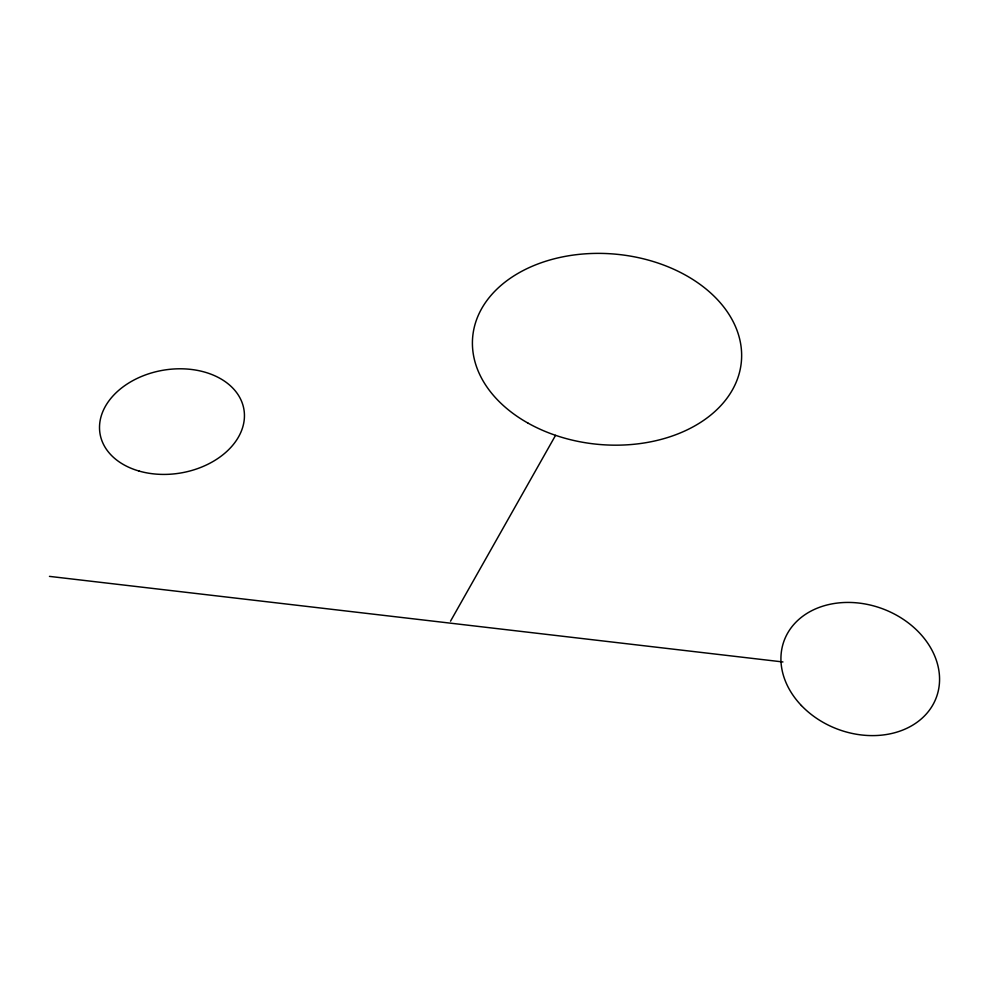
<?xml version="1.0" encoding="UTF-8"?>
<svg xmlns="http://www.w3.org/2000/svg" width="989" height="989" viewBox="0 0 989 989"><rect width="100%" height="100%" fill="white"/><g stroke="black" fill="none" stroke-linecap="round" stroke-linejoin="round"><path stroke-width="1.48" d="M450.527 621.166L555.558 435.345M49.45 576.377L782.942 661.962M527.928 423.069A134.912 95.5 5.3 0 0 740.909 365.46A134.912 95.5 5.3 0 0 552.208 259.341A134.912 95.5 5.3 0 0 527.928 423.069M139.09 471.061A72.976 52.133 -9.6 0 0 244.345 412.932A72.976 52.133 -9.6 0 0 132.489 380.814A72.976 52.133 -9.6 0 0 139.09 471.061M801.387 705.528A81.234 64.26 20.6 0 0 935.73 699A81.234 64.26 20.6 0 0 843.617 602.536A81.234 64.26 20.6 0 0 801.387 705.528"/></g></svg>
